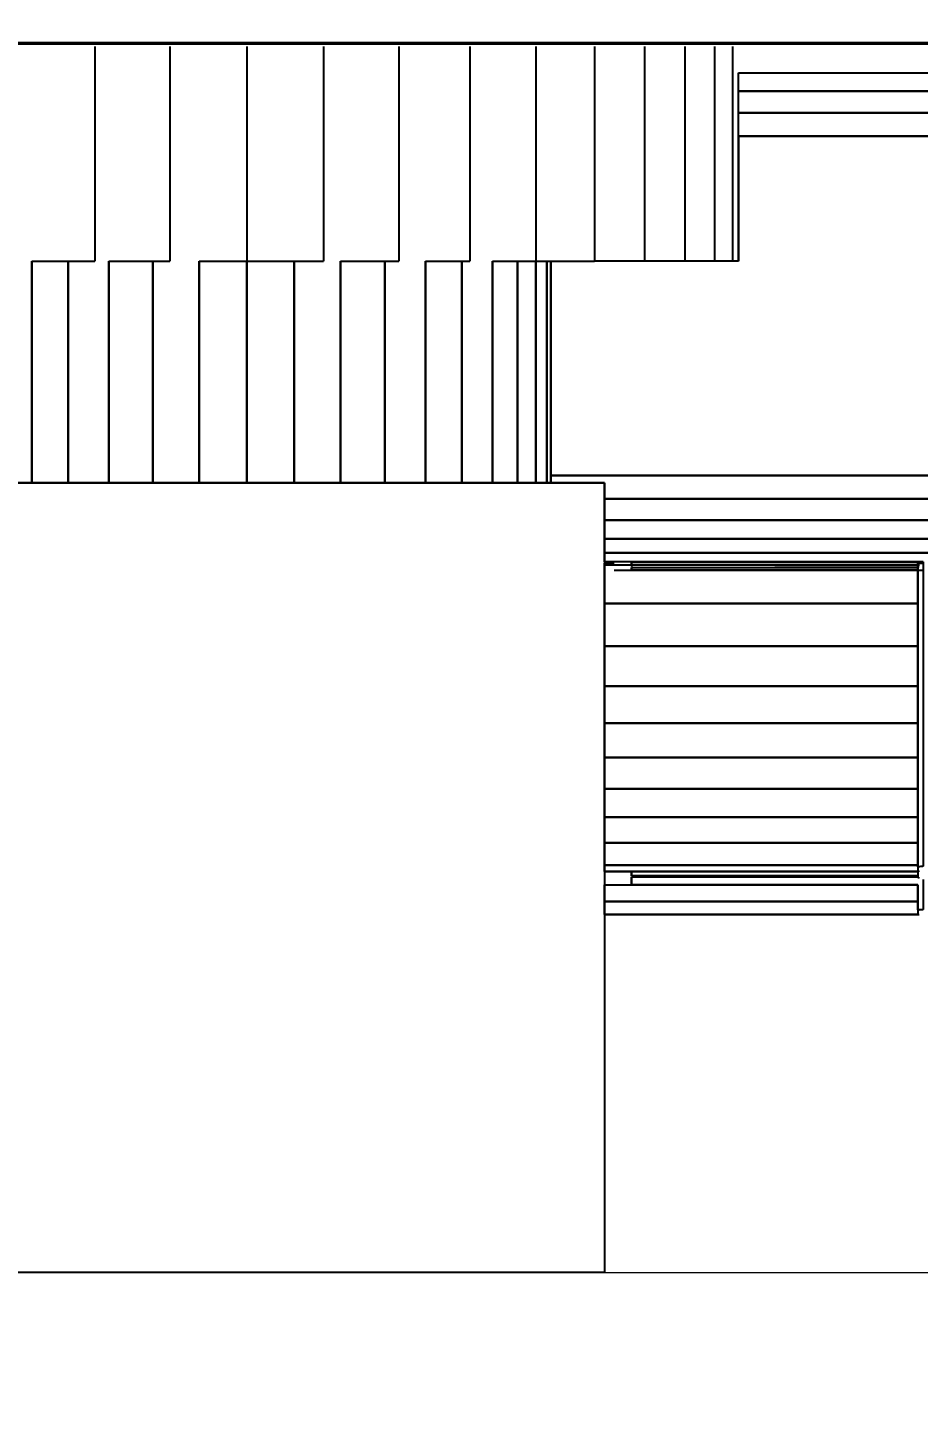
# Model space of a CAD drawing. Header units: centimetres. Extents: x -48696 to 156237, y -5617 to 29024.
# Drawn here: x -20468.81 to -20463.5, y 19740.54 to 19748.78 of the extents above; entities that cross this region are included whole.
import ezdxf

# ---------------------------------------------------------------- set-up
doc = ezdxf.new("R2010")
doc.units = ezdxf.units.CM
doc.layers.add('A0 BV', color=7, linetype='Continuous', plot=False)
doc.layers.add('Moveis', color=1, linetype='Continuous', lineweight=9)
doc.layers.add('Parede Baixa', color=5, linetype='Continuous', lineweight=50)
doc.layers.add('Piso', color=55, linetype='Continuous')
doc.styles.add('Valéria', font='romantic.ttf', dxfattribs={"height": 10})
doc.dimstyles.new('Cota - 50', dxfattribs={"dimtxt": 10, "dimasz": 5, "dimexe": 10, "dimexo": 20, "dimgap": 5, "dimtad": 1, "dimtxsty": 'Valéria', "dimblk": 'DOT', "dimcen": 0, "dimclrd": 12, "dimclre": 12, "dimclrt": 2, "dimazin": 2, "dimtfac": 1, "dimtix": 1, "dimtmove": 0, "dimatfit": 3, "dimldrblk": 'DOT', "dimfxl": 1, "dimarcsym": 0})

# ---------------------------------------------------------------- blocks, each defined once
blk = doc.blocks.new('_Dot')
at = {"color": 0, "linetype": 'ByBlock', "lineweight": -2}
blk.add_line((-0.5, 0), (-1, 0), dxfattribs=at)
at = {"color": 0, "linetype": 'ByBlock', "const_width": 0.5}
blk.add_lwpolyline([(-0.25, 0, 1), (0.25, 0, 1)], format="xyb", close=True, dxfattribs=at)
blk = doc.blocks.new('*D1194')
at = {"layer": 'A0 BV', "color": 12, "lineweight": -2, "transparency": 16777216}
for p, q in [((-20598.9, 19728.7635), (-20598.9, 19707.3169)), ((-20358.9, 19728.6235), (-20358.9, 19707.3169)), ((-20593.9, 19717.3169), (-20363.9, 19717.3169))]:
    blk.add_line(p, q, dxfattribs=at)
at = {"layer": 'Defpoints', "color": 0, "transparency": 16777216}
for p in [(-20598.9, 19748.7635), (-20358.9, 19748.6235), (-20358.9, 19717.3169)]:
    blk.add_point(p, dxfattribs=at)
at = {"layer": 'A0 BV', "color": 12, "lineweight": -2, "transparency": 16777216, "xscale": 5, "yscale": 5, "zscale": 5, "rotation": 180}
blk.add_blockref('_Dot', (-20598.9, 19717.3169), dxfattribs=at)
at = {"layer": 'A0 BV', "color": 12, "lineweight": -2, "transparency": 16777216, "xscale": 5, "yscale": 5, "zscale": 5}
blk.add_blockref('_Dot', (-20358.9, 19717.3169), dxfattribs=at)
at = {"layer": 'A0 BV', "color": 2, "transparency": 16777216, "insert": (-20478.9, 19727.4278), "char_height": 10, "attachment_point": 5, "style": 'Valéria'}
blk.add_mtext('240', dxfattribs=at)

msp = doc.modelspace()

# ---------------------------------------------------------------- hatches: boundary and pattern name
at = {"layer": 'Piso'}
h = msp.add_hatch(dxfattribs=at)
h.set_pattern_fill('ANSI37', color=256, scale=13.333333, angle=-45)
h.set_pattern_definition([(360, (-38279.656, 1180.254), (3e-14, 42.33333), []), (90, (-38279.656, 1180.254), (-42.33333, 3e-14), [])])
h.paths.add_polyline_path([(-20598.86916, 19598.97756), (-20598.91573, 19748.7635), (-20573.32334, 19748.74204), (-20573.40685, 19747.04528), (-20566.55865, 19747.20104), (-20566.55865, 19744.56962), (-20566.05034, 19737.82206), (-20564.92334, 19737.82206), (-20564.92334, 19709.59573), (-20577.495, 19709.59573), (-20577.495, 19678.91385), (-20546.75167, 19678.91385), (-20546.75167, 19709.59573), (-20559.32334, 19709.59573), (-20559.32334, 19737.82206), (-20558.19634, 19737.82206), (-20558.19634, 19741.83187), (-20557.68803, 19744.56962), (-20557.68803, 19747.20104), (-20550.88461, 19747.24346), (-20550.88374, 19748.73548), (-20518.89996, 19748.77994), (-20518.86915, 19598.9309)])
h.paths.add_polyline_path([(-20511.86914, 19598.92682), (-20511.89994, 19748.71275), (-20508.91668, 19748.71275), (-20508.91668, 19744.48301), (-20507.11708, 19744.48301), (-20506.81739, 19743.48946), (-20489.07878, 19743.21432), (-20489.04203, 19745.58357), (-20491.14339, 19746.78839), (-20491.99861, 19745.29678), (-20504.65002, 19744.48301), (-20504.64755, 19748.70852), (-20473.39462, 19748.69029), (-20473.39462, 19745.2477), (-20471.54393, 19745.2477), (-20471.54393, 19743.38426), (-20469.63714, 19743.38426), (-20469.63714, 19741.34897), (-20487.00632, 19741.34897), (-20486.31108, 19682.13074), (-20465.58083, 19682.13074), (-20448.86669, 19684.67544), (-20445.31229, 19702.15529), (-20448.0013, 19741.34897), (-20465.37047, 19741.34897), (-20465.37047, 19743.48561), (-20463.47347, 19743.48561), (-20463.24843, 19745.4078), (-20461.71916, 19745.50078), (-20461.71916, 19748.68348), (-20446.72278, 19748.66389), (-20447.32472, 19747.65934), (-20447.32472, 19746.22448), (-20445.75951, 19746.51408), (-20445.77323, 19743.69907), (-20448.52916, 19743.7125), (-20448.33073, 19742.32021), (-20445.93144, 19742.08395), (-20445.78432, 19741.65348), (-20441.53898, 19741.09416), (-20440.95978, 19738.6008), (-20435.5872, 19738.6008), (-20434.58432, 19738.6008), (-20434.58432, 19698.66764), (-20360.85846, 19698.62464), (-20360.85846, 19693.31709), (-20355.85846, 19693.31709), (-20355.67015, 19611.31606), (-20358.84626, 19611.30876), (-20358.85315, 19614.30875), (-20431.35296, 19614.14226), (-20431.361, 19617.64225), (-20428.08074, 19617.58941), (-20428.5583, 19623.35171), (-20434.83315, 19623.35171), (-20437.82796, 19617.92642), (-20433.86015, 19617.27353), (-20433.86015, 19614.1365), (-20437.85294, 19614.12733), (-20437.84605, 19611.12734), (-20433.84606, 19611.13653), (-20433.83802, 19607.63654), (-20436.97995, 19607.62932), (-20436.97995, 19603.62777), (-20434.37362, 19602.06898), (-20430.72059, 19602.06898), (-20428.16202, 19603.71821), (-20428.16202, 19608.06485), (-20431.33803, 19607.64228), (-20431.34607, 19611.14227), (-20360.84625, 19611.30417), (-20360.8442, 19601.30419), (-20358.84689, 19601.3046), (-20358.83853, 19598.83756)])

# ---------------------------------------------------------------- linework, layer by layer
at = {"layer": 'Moveis'}
msp.add_line((-20487.00632, 19741.34897), (-20448.0013, 19741.34897), dxfattribs=at)
at = {"layer": 'Parede Baixa'}
msp.add_line((-20598.91573, 19748.7635), (-20358.86933, 19748.62349), dxfattribs=at)
at = {"layer": 'Piso'}
for p, q in [((-20464.57047, 19748.13297), (-20464.57047, 19747.3863)), ((-20465.69047, 19747.3863), (-20465.69047, 19746.1063)), ((-20468.97083, 19746.06363), (-20468.78603, 19746.06363)), ((-20468.78603, 19746.06363), (-20468.75775, 19746.06363)), ((-20468.75775, 19746.06363), (-20468.56966, 19746.06363)), ((-20468.56966, 19746.06363), (-20468.47232, 19746.06363)), ((-20468.47232, 19746.06363), (-20468.32704, 19746.06363)), ((-20468.32704, 19746.06363), (-20468.16304, 19746.06363)), ((-20468.16304, 19746.06363), (-20468.06416, 19746.06363)), ((-20468.06416, 19746.06363), (-20467.83753, 19746.06363)), ((-20467.83753, 19746.06363), (-20467.78748, 19746.06363)), ((-20467.78748, 19746.06363), (-20467.50381, 19746.06363)), ((-20467.50381, 19746.06363), (-20467.22014, 19746.06363)), ((-20467.22014, 19746.06363), (-20467.17008, 19746.06363)), ((-20467.17008, 19746.06363), (-20466.94346, 19746.06363)), ((-20466.94346, 19746.06363), (-20466.84457, 19746.06363)), ((-20466.84457, 19746.06363), (-20466.68057, 19746.06363)), ((-20466.68057, 19746.06363), (-20466.53529, 19746.06363)), ((-20466.53529, 19746.06363), (-20466.43796, 19746.06363)), ((-20466.43796, 19746.06363), (-20466.24987, 19746.06363)), ((-20466.24987, 19746.06363), (-20466.22159, 19746.06363)), ((-20466.22159, 19746.06363), (-20466.03679, 19746.06363)), ((-20466.03679, 19746.06363), (-20465.99531, 19746.06363)), ((-20465.99531, 19746.06363), (-20465.88812, 19746.06363)), ((-20465.88812, 19746.06363), (-20465.77923, 19746.06363)), ((-20465.77923, 19746.06363), (-20465.7128, 19746.06363)), ((-20465.7128, 19746.06363), (-20465.69047, 19746.06363)), ((-20465.69047, 19746.1063), (-20465.69047, 19746.06363)), ((-20465.69047, 19746.06363), (-20465.60299, 19746.06363)), ((-20465.60299, 19746.06363), (-20465.47489, 19746.06363)), ((-20465.47489, 19746.06363), (-20465.39674, 19746.06363)), ((-20465.39674, 19746.06363), (-20465.37047, 19746.06363)), ((-20465.37047, 19746.06363), (-20465.37047, 19745.96826)), ((-20465.37047, 19745.96826), (-20465.37047, 19745.83963)), ((-20465.37047, 19745.83963), (-20465.37047, 19745.72918)), ((-20465.37047, 19745.72918), (-20465.37047, 19745.64442)), ((-20465.37047, 19745.64442), (-20465.37047, 19745.59114)), ((-20465.37047, 19745.59114), (-20465.37047, 19745.57297)), ((-20465.37047, 19745.58363), (-20465.37047, 19745.3432)), ((-20465.37047, 19745.57297), (-20465.31205, 19745.57297)), ((-20465.37047, 19745.57297), (-20465.37047, 19745.56359)), ((-20465.31205, 19745.57297), (-20465.23391, 19745.57297)), ((-20465.23391, 19745.57297), (-20465.20764, 19745.57297)), ((-20465.20764, 19745.59114), (-20465.20764, 19745.57297)), ((-20465.20764, 19745.57297), (-20465.20764, 19745.56359)), ((-20465.20764, 19745.57297), (-20463.50126, 19745.57297)), ((-20465.20764, 19745.57297), (-20463.50126, 19745.56868)), ((-20463.50126, 19745.56868), (-20463.50126, 19745.57297)), ((-20463.50126, 19745.57297), (-20463.49298, 19745.57188)), ((-20463.50126, 19745.56868), (-20463.49298, 19745.5676)), ((-20463.50126, 19745.56359), (-20463.50126, 19745.56868)), ((-20465.37047, 19745.56359), (-20465.37047, 19745.55697)), ((-20465.37047, 19745.55697), (-20465.37047, 19745.54097)), ((-20465.20764, 19745.55697), (-20465.20764, 19745.54097)), ((-20463.50126, 19745.56359), (-20463.50126, 19745.55697)), ((-20463.49298, 19745.55591), (-20463.50126, 19745.55697)), ((-20463.50126, 19745.55697), (-20463.50126, 19745.54097)), ((-20463.50126, 19745.54097), (-20463.47355, 19745.54097)), ((-20465.37047, 19745.3432), (-20465.37047, 19745.08764)), ((-20465.37047, 19745.08764), (-20465.37047, 19744.84908)), ((-20465.37047, 19744.84908), (-20465.37047, 19744.62762)), ((-20465.37047, 19744.62762), (-20465.37047, 19744.42337)), ((-20465.37047, 19744.42337), (-20465.37047, 19744.23643)), ((-20465.37047, 19744.23643), (-20465.37047, 19744.06686)), ((-20465.37047, 19744.06686), (-20465.37047, 19743.91477)), ((-20465.37047, 19743.91477), (-20465.37047, 19743.7802)), ((-20465.37047, 19743.7802), (-20465.37047, 19743.7434)), ((-20463.50126, 19743.77117), (-20463.49298, 19743.77133)), ((-20465.37047, 19743.7434), (-20465.31205, 19743.7434)), ((-20465.37047, 19743.7434), (-20465.37047, 19743.71663)), ((-20465.37047, 19743.71663), (-20465.37047, 19743.71055)), ((-20465.37047, 19743.71055), (-20465.37047, 19743.66324)), ((-20465.31205, 19743.7434), (-20465.23391, 19743.7434)), ((-20465.23391, 19743.7434), (-20465.20764, 19743.7434)), ((-20465.20764, 19743.7434), (-20465.20764, 19743.71663)), ((-20465.20764, 19743.7434), (-20463.50126, 19743.7434)), ((-20465.20764, 19743.71055), (-20465.20764, 19743.66324)), ((-20463.49298, 19743.7445), (-20463.50126, 19743.7434)), ((-20463.49298, 19743.74067), (-20463.50126, 19743.7434)), ((-20463.50126, 19743.7434), (-20463.50126, 19743.71663)), ((-20463.50126, 19743.71663), (-20463.50126, 19743.71055)), ((-20463.50126, 19743.71055), (-20463.50126, 19743.70623)), ((-20463.50126, 19743.70623), (-20463.49298, 19743.70505)), ((-20465.37047, 19743.66324), (-20465.37047, 19743.56392)), ((-20465.37047, 19743.56392), (-20465.37047, 19743.48561)), ((-20463.50126, 19743.51313), (-20463.49298, 19743.51324)), ((-20463.50126, 19743.51313), (-20463.50126, 19743.48561)), ((-20465.37047, 19743.48561), (-20465.31205, 19743.48561)), ((-20465.37047, 19743.48561), (-20465.37047, 19741.34897)), ((-20465.31205, 19743.48561), (-20465.23391, 19743.48561)), ((-20465.23391, 19743.48561), (-20465.20764, 19743.48561)), ((-20465.20764, 19743.48561), (-20463.50126, 19743.48561)), ((-20463.50126, 19743.48561), (-20463.49326, 19743.48682)), ((-20465.37047, 19741.34897), (-20469.63714, 19741.34897))]:
    msp.add_line(p, q, dxfattribs=at)
for points, invisible_edges in [([(-20468.41026, 19747.3863), (-20468.41026, 19747.3863), (-20468.83551, 19747.3863), (-20468.41026, 19748.6663)], 6), ([(-20467.96268, 19747.3863), (-20467.96268, 19747.3863), (-20468.41026, 19747.3863), (-20467.96268, 19748.6663)], 6), ([(-20467.50381, 19747.3863), (-20467.50381, 19747.3863), (-20467.96268, 19747.3863), (-20467.50381, 19748.6663)], 6), ([(-20467.04493, 19747.3863), (-20467.04493, 19747.3863), (-20467.50381, 19747.3863), (-20467.04493, 19748.6663)], 6), ([(-20466.59736, 19747.3863), (-20466.59736, 19747.3863), (-20467.04493, 19747.3863), (-20466.59736, 19748.6663)], 6), ([(-20466.1721, 19747.3863), (-20466.1721, 19747.3863), (-20466.59736, 19747.3863), (-20466.1721, 19748.6663)], 6), ([(-20465.77923, 19747.3863), (-20465.77923, 19747.3863), (-20466.1721, 19747.3863), (-20465.77964, 19748.6663)], 6), ([(-20465.42963, 19747.3863), (-20465.42963, 19747.3863), (-20465.77923, 19747.3863), (-20465.42963, 19748.6663)], 6), ([(-20465.13069, 19747.3863), (-20465.13069, 19747.3863), (-20465.42963, 19747.3863), (-20465.13069, 19748.6663)], 4), ([(-20464.89019, 19747.3863), (-20464.89019, 19747.3863), (-20465.13069, 19747.3863), (-20464.89019, 19748.6663)], 4), ([(-20464.71404, 19747.3863), (-20464.71404, 19747.3863), (-20464.89019, 19747.3863), (-20464.71404, 19748.6663)], 4), ([(-20464.60659, 19747.3863), (-20464.60659, 19747.3863), (-20464.71404, 19747.3863), (-20464.60659, 19748.6663)], 4), ([(-20464.57047, 19748.51009), (-20464.57047, 19748.51009), (-20462.43714, 19748.51009), (-20464.57047, 19748.39963)], 4), ([(-20462.43714, 19748.39963), (-20462.43714, 19748.39963), (-20464.57047, 19748.39963), (-20462.43714, 19748.51009)], 4), ([(-20464.57047, 19748.39963), (-20464.57047, 19748.39963), (-20462.43714, 19748.39963), (-20464.57047, 19748.271)], 4), ([(-20462.43714, 19748.271), (-20462.43714, 19748.271), (-20464.57047, 19748.271), (-20462.43714, 19748.39963)], 4), ([(-20464.57047, 19748.271), (-20464.57047, 19748.271), (-20462.43714, 19748.271), (-20464.57047, 19748.13297)], 4), ([(-20462.43714, 19748.13297), (-20462.43714, 19748.13297), (-20464.57047, 19748.13297), (-20462.43714, 19748.271)], 4), ([(-20464.57047, 19747.3863), (-20464.57047, 19747.3863), (-20464.60659, 19747.3863), (-20464.57047, 19748.13297)], 4), ([(-20464.57047, 19748.13297), (-20464.57047, 19748.13297), (-20462.43714, 19748.13297), (-20464.57047, 19747.3863)], 4), ([(-20462.43714, 19746.1063), (-20462.43714, 19746.1063), (-20464.57047, 19747.3863), (-20462.43714, 19748.13297)], 6), ([(-20468.78603, 19746.06363), (-20468.78603, 19746.06363), (-20468.97083, 19746.06363), (-20468.78603, 19747.3863)], 4), ([(-20468.78603, 19747.3863), (-20468.78603, 19747.3863), (-20468.56966, 19747.3863), (-20468.78603, 19746.06363)], 4), ([(-20468.56966, 19746.06363), (-20468.56966, 19746.06363), (-20468.78603, 19746.06363), (-20468.56966, 19747.3863)], 6), ([(-20468.56966, 19747.3863), (-20468.56966, 19747.3863), (-20468.41026, 19747.3863), (-20468.56966, 19746.06363)], 4), ([(-20468.32704, 19746.06363), (-20468.32704, 19746.06363), (-20468.56966, 19746.06363), (-20468.32704, 19747.3863)], 6), ([(-20468.32704, 19747.3863), (-20468.32704, 19747.3863), (-20468.06416, 19747.3863), (-20468.32704, 19746.06363)], 4), ([(-20468.06416, 19746.06363), (-20468.06416, 19746.06363), (-20468.32704, 19746.06363), (-20468.06416, 19747.3863)], 6), ([(-20468.06416, 19747.3863), (-20468.06416, 19747.3863), (-20467.96268, 19747.3863), (-20468.06416, 19746.06363)], 4), ([(-20467.78748, 19746.06363), (-20467.78748, 19746.06363), (-20468.06416, 19746.06363), (-20467.78748, 19747.3863)], 6), ([(-20467.78748, 19747.3863), (-20467.78748, 19747.3863), (-20467.50381, 19747.3863), (-20467.78748, 19746.06363)], 4), ([(-20467.50381, 19746.06363), (-20467.50381, 19746.06363), (-20467.78748, 19746.06363), (-20467.50381, 19747.3863)], 4), ([(-20467.50381, 19747.3863), (-20467.50381, 19747.3863), (-20467.22014, 19747.3863), (-20467.50381, 19746.06363)], 4), ([(-20467.22014, 19746.06363), (-20467.22014, 19746.06363), (-20467.50381, 19746.06363), (-20467.22014, 19747.3863)], 4), ([(-20467.22014, 19747.3863), (-20467.22014, 19747.3863), (-20467.04493, 19747.3863), (-20467.22014, 19746.06363)], 4), ([(-20466.94346, 19746.06363), (-20466.94346, 19746.06363), (-20467.22014, 19746.06363), (-20466.94346, 19747.3863)], 6), ([(-20466.94346, 19747.3863), (-20466.94346, 19747.3863), (-20466.68057, 19747.3863), (-20466.94346, 19746.06363)], 4), ([(-20466.68057, 19746.06363), (-20466.68057, 19746.06363), (-20466.94346, 19746.06363), (-20466.68057, 19747.3863)], 6), ([(-20466.68057, 19747.3863), (-20466.68057, 19747.3863), (-20466.59736, 19747.3863), (-20466.68057, 19746.06363)], 4), ([(-20466.43796, 19746.06363), (-20466.43796, 19746.06363), (-20466.68057, 19746.06363), (-20466.43796, 19747.3863)], 6), ([(-20466.43796, 19747.3863), (-20466.43796, 19747.3863), (-20466.22159, 19747.3863), (-20466.43796, 19746.06363)], 4), ([(-20466.22159, 19746.06363), (-20466.22159, 19746.06363), (-20466.43796, 19746.06363), (-20466.22159, 19747.3863)], 6), ([(-20466.22159, 19747.3863), (-20466.22159, 19747.3863), (-20466.1721, 19747.3863), (-20466.22159, 19746.06363)], 4), ([(-20466.03679, 19746.06363), (-20466.03679, 19746.06363), (-20466.22159, 19746.06363), (-20466.03679, 19747.3863)], 4), ([(-20466.03679, 19747.3863), (-20466.03679, 19747.3863), (-20465.88812, 19747.3863), (-20466.03679, 19746.06363)], 4), ([(-20465.88812, 19746.06363), (-20465.88812, 19746.06363), (-20466.03679, 19746.06363), (-20465.88812, 19747.3863)], 6), ([(-20465.88812, 19747.3863), (-20465.88812, 19747.3863), (-20465.77923, 19747.3863), (-20465.88812, 19746.06363)], 4), ([(-20465.77923, 19746.06363), (-20465.77923, 19746.06363), (-20465.88812, 19746.06363), (-20465.77923, 19747.3863)], 4), ([(-20465.77923, 19747.3863), (-20465.77923, 19747.3863), (-20465.7128, 19747.3863), (-20465.77923, 19746.06363)], 4), ([(-20465.7128, 19746.06363), (-20465.7128, 19746.06363), (-20465.77923, 19746.06363), (-20465.7128, 19747.3863)], 4), ([(-20465.7128, 19747.3863), (-20465.7128, 19747.3863), (-20465.69047, 19747.3863), (-20465.7128, 19746.06363)], 4), ([(-20465.69047, 19746.1063), (-20465.69047, 19746.1063), (-20465.7128, 19746.06363), (-20465.69047, 19747.3863)], 6), ([(-20465.69047, 19747.3863), (-20465.69047, 19747.3863), (-20465.42963, 19747.3863), (-20465.69047, 19746.1063)], 4), ([(-20465.69047, 19746.1063), (-20465.69047, 19746.1063), (-20464.57047, 19747.3863), (-20462.43714, 19746.1063)], 6), ([(-20468.78603, 19746.06363), (-20468.78603, 19746.06363), (-20469.0123, 19740.62363), (-20468.97083, 19746.06363)], 6), ([(-20468.75775, 19746.06363), (-20468.75775, 19746.06363), (-20469.0123, 19740.62363), (-20468.78603, 19746.06363)], 6), ([(-20468.75775, 19746.06363), (-20468.75775, 19746.06363), (-20468.78603, 19746.06363), (-20468.56966, 19746.06363)], 4), ([(-20468.47232, 19746.06363), (-20468.47232, 19746.06363), (-20468.75775, 19740.62363), (-20468.56966, 19746.06363)], 6), ([(-20468.47232, 19746.06363), (-20468.47232, 19746.06363), (-20468.56966, 19746.06363), (-20468.32704, 19746.06363)], 4), ([(-20468.16304, 19746.06363), (-20468.16304, 19746.06363), (-20468.47232, 19740.62363), (-20468.32704, 19746.06363)], 6), ([(-20468.16304, 19746.06363), (-20468.16304, 19746.06363), (-20468.32704, 19746.06363), (-20468.06416, 19746.06363)], 4), ([(-20467.83753, 19746.06363), (-20467.83753, 19746.06363), (-20468.16304, 19740.62363), (-20468.06416, 19746.06363)], 6), ([(-20467.83753, 19746.06363), (-20467.83753, 19746.06363), (-20468.06416, 19746.06363), (-20467.78748, 19746.06363)], 4), ([(-20467.50381, 19746.06363), (-20467.50381, 19746.06363), (-20467.83753, 19740.62363), (-20467.78748, 19746.06363)], 6), ([(-20467.17008, 19746.06363), (-20467.17008, 19746.06363), (-20467.50381, 19740.62363), (-20467.22014, 19746.06363)], 6), ([(-20467.17008, 19746.06363), (-20467.17008, 19746.06363), (-20467.22014, 19746.06363), (-20466.94346, 19746.06363)], 4), ([(-20466.84457, 19746.06363), (-20466.84457, 19746.06363), (-20467.17008, 19740.62363), (-20466.94346, 19746.06363)], 6), ([(-20466.84457, 19746.06363), (-20466.84457, 19746.06363), (-20466.94346, 19746.06363), (-20466.68057, 19746.06363)], 4), ([(-20466.53529, 19746.06363), (-20466.53529, 19746.06363), (-20466.84457, 19740.62363), (-20466.68057, 19746.06363)], 6), ([(-20466.53529, 19746.06363), (-20466.53529, 19746.06363), (-20466.68057, 19746.06363), (-20466.43796, 19746.06363)], 4), ([(-20466.24987, 19746.06363), (-20466.24987, 19746.06363), (-20466.53529, 19740.62363), (-20466.43796, 19746.06363)], 6), ([(-20466.24987, 19746.06363), (-20466.24987, 19746.06363), (-20466.43796, 19746.06363), (-20466.22159, 19746.06363)], 4), ([(-20466.03679, 19746.06363), (-20466.03679, 19746.06363), (-20466.24987, 19740.62363), (-20466.22159, 19746.06363)], 6), ([(-20465.99531, 19746.06363), (-20465.99531, 19746.06363), (-20466.24987, 19740.62363), (-20466.03679, 19746.06363)], 6), ([(-20465.99531, 19746.06363), (-20465.99531, 19746.06363), (-20466.03679, 19746.06363), (-20465.88812, 19746.06363)], 4), ([(-20465.77923, 19746.06363), (-20465.77923, 19746.06363), (-20465.99531, 19740.62363), (-20465.88812, 19746.06363)], 6), ([(-20465.69047, 19746.06363), (-20465.69047, 19746.06363), (-20465.77791, 19740.62363), (-20465.7128, 19746.06363)], 6), ([(-20465.60299, 19746.06363), (-20465.60299, 19746.06363), (-20465.77791, 19740.62363), (-20465.69047, 19746.06363)], 6), ([(-20465.69047, 19746.06363), (-20465.69047, 19746.06363), (-20465.7128, 19746.06363), (-20465.69047, 19746.1063)], 4), ([(-20465.69047, 19746.1063), (-20465.69047, 19746.1063), (-20462.43714, 19746.1063), (-20465.69047, 19746.06363)], 4), ([(-20465.60299, 19746.06363), (-20465.60299, 19746.06363), (-20465.69047, 19746.06363), (-20465.37047, 19746.06363)], 13), ([(-20465.47489, 19746.06363), (-20465.47489, 19746.06363), (-20465.60299, 19746.06363), (-20465.37047, 19746.06363)], 13), ([(-20465.39674, 19746.06363), (-20465.39674, 19746.06363), (-20465.47489, 19746.06363), (-20465.37047, 19746.06363)], 4), ([(-20462.43714, 19745.96826), (-20462.43714, 19745.96826), (-20465.37047, 19746.06363), (-20462.43714, 19746.1063)], 6), ([(-20465.37047, 19745.96826), (-20465.37047, 19745.96826), (-20465.37047, 19746.06363), (-20462.43714, 19745.96826)], 4), ([(-20465.37047, 19745.96826), (-20465.37047, 19745.96826), (-20462.43714, 19745.96826), (-20465.37047, 19745.83963)], 4), ([(-20462.43714, 19745.83963), (-20462.43714, 19745.83963), (-20465.37047, 19745.83963), (-20462.43714, 19745.96826)], 4), ([(-20465.37047, 19745.83963), (-20465.37047, 19745.83963), (-20462.43714, 19745.83963), (-20465.37047, 19745.72918)], 4), ([(-20462.43714, 19745.72918), (-20462.43714, 19745.72918), (-20465.37047, 19745.72918), (-20462.43714, 19745.83963)], 4), ([(-20465.37047, 19745.72918), (-20465.37047, 19745.72918), (-20462.43714, 19745.72918), (-20465.37047, 19745.64442)], 4), ([(-20462.43714, 19745.64442), (-20462.43714, 19745.64442), (-20465.37047, 19745.64442), (-20462.43714, 19745.72918)], 4), ([(-20465.37047, 19745.64442), (-20465.37047, 19745.64442), (-20462.43714, 19745.64442), (-20465.37047, 19745.59114)], 4), ([(-20462.43714, 19745.59114), (-20462.43714, 19745.59114), (-20465.37047, 19745.59114), (-20462.43714, 19745.64442)], 6), ([(-20465.31205, 19745.59114), (-20465.31205, 19745.59114), (-20465.37047, 19745.59114), (-20462.43714, 19745.59114)], 13), ([(-20465.37047, 19745.58363), (-20465.37047, 19745.58363), (-20465.31205, 19745.58363), (-20465.37047, 19745.3432)], 4), ([(-20463.50126, 19745.3432), (-20463.50126, 19745.3432), (-20465.37047, 19745.3432), (-20463.50126, 19745.58363)], 4), ([(-20465.23391, 19745.59114), (-20465.23391, 19745.59114), (-20465.31205, 19745.59114), (-20462.43714, 19745.59114)], 13), ([(-20465.20764, 19745.59114), (-20465.20764, 19745.59114), (-20465.23391, 19745.59114), (-20462.43714, 19745.59114)], 13), ([(-20465.20764, 19745.59114), (-20465.20764, 19745.59114), (-20463.46926, 19745.59114), (-20465.20764, 19745.57297)], 4), ([(-20463.46926, 19745.57297), (-20463.46926, 19745.57297), (-20465.20764, 19745.57297), (-20463.46926, 19745.59114)], 6), ([(-20463.46926, 19745.59114), (-20463.46926, 19745.59114), (-20465.20764, 19745.59114), (-20462.43714, 19745.59114)], 13), ([(-20463.50126, 19745.57297), (-20463.50126, 19745.57297), (-20465.20764, 19745.57297), (-20463.46926, 19745.57297)], 13), ([(-20463.50126, 19745.58363), (-20463.50126, 19745.58363), (-20463.47355, 19745.58363), (-20463.50126, 19745.3432)], 4), ([(-20463.46926, 19743.77572), (-20463.46926, 19743.77572), (-20463.50126, 19745.3432), (-20463.46926, 19745.5826)], 6), ([(-20463.49298, 19745.57188), (-20463.49298, 19745.57188), (-20463.50126, 19745.57297), (-20463.46926, 19745.57297)], 13), ([(-20465.23391, 19745.54097), (-20465.23391, 19745.54097), (-20465.37047, 19745.30053), (-20465.31205, 19745.54097)], 6), ([(-20465.20764, 19745.54097), (-20465.20764, 19745.54097), (-20465.37047, 19745.30053), (-20465.23391, 19745.54097)], 6), ([(-20463.50126, 19745.54097), (-20463.50126, 19745.54097), (-20465.37047, 19745.30053), (-20465.20764, 19745.54097)], 6), ([(-20465.20764, 19745.55697), (-20465.20764, 19745.55697), (-20463.50126, 19745.55697), (-20465.20764, 19745.54097)], 4), ([(-20463.50126, 19745.54097), (-20463.50126, 19745.54097), (-20465.20764, 19745.54097), (-20463.50126, 19745.55697)], 4), ([(-20463.46926, 19745.53994), (-20463.46926, 19745.53994), (-20463.50126, 19745.30053), (-20463.47355, 19745.54097)], 6), ([(-20465.37047, 19745.3432), (-20465.37047, 19745.3432), (-20463.50126, 19745.3432), (-20465.37047, 19745.08764)], 4), ([(-20463.50126, 19745.08764), (-20463.50126, 19745.08764), (-20465.37047, 19745.08764), (-20463.50126, 19745.3432)], 4), ([(-20463.50126, 19745.08764), (-20463.50126, 19745.08764), (-20463.50126, 19745.3432), (-20463.46926, 19743.77572)], 13), ([(-20465.37047, 19745.08764), (-20465.37047, 19745.08764), (-20463.50126, 19745.08764), (-20465.37047, 19744.84908)], 4), ([(-20463.50126, 19744.84908), (-20463.50126, 19744.84908), (-20465.37047, 19744.84908), (-20463.50126, 19745.08764)], 4), ([(-20463.50126, 19744.84908), (-20463.50126, 19744.84908), (-20463.50126, 19745.08764), (-20463.46926, 19743.77572)], 13), ([(-20465.37047, 19744.84908), (-20465.37047, 19744.84908), (-20463.50126, 19744.84908), (-20465.37047, 19744.62762)], 4), ([(-20463.50126, 19744.62762), (-20463.50126, 19744.62762), (-20465.37047, 19744.62762), (-20463.50126, 19744.84908)], 4), ([(-20463.50126, 19744.62762), (-20463.50126, 19744.62762), (-20463.50126, 19744.84908), (-20463.46926, 19743.77572)], 13), ([(-20465.37047, 19744.62762), (-20465.37047, 19744.62762), (-20463.50126, 19744.62762), (-20465.37047, 19744.42337)], 4), ([(-20463.50126, 19744.42337), (-20463.50126, 19744.42337), (-20465.37047, 19744.42337), (-20463.50126, 19744.62762)], 4), ([(-20463.50126, 19744.42337), (-20463.50126, 19744.42337), (-20463.50126, 19744.62762), (-20463.46926, 19743.77572)], 13), ([(-20465.37047, 19744.42337), (-20465.37047, 19744.42337), (-20463.50126, 19744.42337), (-20465.37047, 19744.23643)], 4), ([(-20463.50126, 19744.23643), (-20463.50126, 19744.23643), (-20465.37047, 19744.23643), (-20463.50126, 19744.42337)], 4), ([(-20463.50126, 19744.23643), (-20463.50126, 19744.23643), (-20463.50126, 19744.42337), (-20463.46926, 19743.77572)], 13), ([(-20465.37047, 19744.23643), (-20465.37047, 19744.23643), (-20463.50126, 19744.23643), (-20465.37047, 19744.06686)], 4), ([(-20463.50126, 19744.06686), (-20463.50126, 19744.06686), (-20465.37047, 19744.06686), (-20463.50126, 19744.23643)], 4), ([(-20463.50126, 19744.06686), (-20463.50126, 19744.06686), (-20463.50126, 19744.23643), (-20463.46926, 19743.77572)], 13), ([(-20465.37047, 19744.06686), (-20465.37047, 19744.06686), (-20463.50126, 19744.06686), (-20465.37047, 19743.91477)], 4), ([(-20463.50126, 19743.91477), (-20463.50126, 19743.91477), (-20465.37047, 19743.91477), (-20463.50126, 19744.06686)], 4), ([(-20463.50126, 19743.91477), (-20463.50126, 19743.91477), (-20463.50126, 19744.06686), (-20463.46926, 19743.77572)], 13), ([(-20465.37047, 19743.91477), (-20465.37047, 19743.91477), (-20463.50126, 19743.91477), (-20465.37047, 19743.7802)], 4), ([(-20463.50126, 19743.7802), (-20463.50126, 19743.7802), (-20465.37047, 19743.7802), (-20463.50126, 19743.91477)], 4), ([(-20463.50126, 19743.7802), (-20463.50126, 19743.7802), (-20463.50126, 19743.91477), (-20463.46926, 19743.77572)], 13), ([(-20465.37047, 19743.7802), (-20465.37047, 19743.7802), (-20463.50126, 19743.7802), (-20465.37047, 19743.7434)], 4), ([(-20463.50126, 19743.77117), (-20463.50126, 19743.77117), (-20465.37047, 19743.7434), (-20463.50126, 19743.7802)], 6), ([(-20463.50126, 19743.7434), (-20463.50126, 19743.7434), (-20465.37047, 19743.7434), (-20463.50126, 19743.77117)], 6), ([(-20463.50126, 19743.77117), (-20463.50126, 19743.77117), (-20463.50126, 19743.7802), (-20463.46926, 19743.77572)], 13), ([(-20463.47355, 19743.77345), (-20463.47355, 19743.77345), (-20463.50126, 19743.77117), (-20463.46926, 19743.77572)], 6), ([(-20463.47863, 19743.7725), (-20463.47863, 19743.7725), (-20463.50126, 19743.77117), (-20463.47355, 19743.77345)], 6), ([(-20463.48526, 19743.77178), (-20463.48526, 19743.77178), (-20463.50126, 19743.77117), (-20463.47863, 19743.7725)], 6), ([(-20463.49298, 19743.77133), (-20463.49298, 19743.77133), (-20463.50126, 19743.77117), (-20463.48526, 19743.77178)], 4), ([(-20465.31205, 19743.7434), (-20465.31205, 19743.7434), (-20465.37047, 19743.7434), (-20463.50126, 19743.7434)], 13), ([(-20465.23391, 19743.7434), (-20465.23391, 19743.7434), (-20465.31205, 19743.7434), (-20463.50126, 19743.7434)], 13), ([(-20465.20764, 19743.7434), (-20465.20764, 19743.7434), (-20465.23391, 19743.7434), (-20463.50126, 19743.7434)], 4), ([(-20465.20764, 19743.7434), (-20465.20764, 19743.7434), (-20463.50126, 19743.7434), (-20465.20764, 19743.71663)], 4), ([(-20463.50126, 19743.71663), (-20463.50126, 19743.71663), (-20465.20764, 19743.71663), (-20463.50126, 19743.7434)], 4), ([(-20465.20764, 19743.71055), (-20465.20764, 19743.71055), (-20463.50126, 19743.71055), (-20465.20764, 19743.66324)], 4), ([(-20463.50126, 19743.70623), (-20463.50126, 19743.70623), (-20465.20764, 19743.66324), (-20463.50126, 19743.71055)], 6), ([(-20463.49298, 19743.70505), (-20463.49298, 19743.70505), (-20465.20764, 19743.66324), (-20463.50126, 19743.70623)], 6), ([(-20463.50126, 19743.66324), (-20463.50126, 19743.66324), (-20465.20764, 19743.66324), (-20463.46926, 19743.69497)], 13), ([(-20463.46926, 19743.51643), (-20463.46926, 19743.51643), (-20463.50126, 19743.66324), (-20463.46926, 19743.69497)], 6), ([(-20465.37047, 19743.66324), (-20465.37047, 19743.66324), (-20465.31205, 19743.66324), (-20465.37047, 19743.56392)], 4), ([(-20465.23391, 19743.66324), (-20465.23391, 19743.66324), (-20465.37047, 19743.56392), (-20465.31205, 19743.66324)], 6), ([(-20465.20764, 19743.66324), (-20465.20764, 19743.66324), (-20465.37047, 19743.56392), (-20465.23391, 19743.66324)], 6), ([(-20463.50126, 19743.66324), (-20463.50126, 19743.66324), (-20465.37047, 19743.56392), (-20465.20764, 19743.66324)], 6), ([(-20463.50126, 19743.56392), (-20463.50126, 19743.56392), (-20465.37047, 19743.56392), (-20463.50126, 19743.66324)], 4), ([(-20463.50126, 19743.56392), (-20463.50126, 19743.56392), (-20463.50126, 19743.66324), (-20463.46926, 19743.51643)], 13), ([(-20465.37047, 19743.56392), (-20465.37047, 19743.56392), (-20463.50126, 19743.56392), (-20465.37047, 19743.48561)], 4), ([(-20463.50126, 19743.51313), (-20463.50126, 19743.51313), (-20465.37047, 19743.48561), (-20463.50126, 19743.56392)], 6), ([(-20463.50126, 19743.48561), (-20463.50126, 19743.48561), (-20465.37047, 19743.48561), (-20463.50126, 19743.51313)], 6), ([(-20463.50126, 19743.51313), (-20463.50126, 19743.51313), (-20463.50126, 19743.56392), (-20463.46926, 19743.51643)], 13), ([(-20463.47355, 19743.51478), (-20463.47355, 19743.51478), (-20463.50126, 19743.51313), (-20463.46926, 19743.51643)], 6), ([(-20463.47863, 19743.5141), (-20463.47863, 19743.5141), (-20463.50126, 19743.51313), (-20463.47355, 19743.51478)], 6), ([(-20463.48526, 19743.51357), (-20463.48526, 19743.51357), (-20463.50126, 19743.51313), (-20463.47863, 19743.5141)], 6), ([(-20463.49298, 19743.51324), (-20463.49298, 19743.51324), (-20463.50126, 19743.51313), (-20463.48526, 19743.51357)], 4), ([(-20465.31205, 19743.48561), (-20465.31205, 19743.48561), (-20465.37047, 19743.48561), (-20463.50126, 19743.48561)], 13), ([(-20465.23391, 19743.48561), (-20465.23391, 19743.48561), (-20465.31205, 19743.48561), (-20463.50126, 19743.48561)], 13), ([(-20465.20764, 19743.48561), (-20465.20764, 19743.48561), (-20465.23391, 19743.48561), (-20463.50126, 19743.48561)], 4), ([(-20463.50126, 19743.48561), (-20463.50126, 19743.48561), (-20463.49326, 19743.48682), (-20443.26621, 19743.23219)], 13), ([(-20463.50126, 19743.48561), (-20463.50126, 19743.48561), (-20463.49326, 19743.48682), (-20443.26621, 19743.23219)], 13), ([(-20463.50126, 19743.48561), (-20463.50126, 19743.48561), (-20463.49326, 19743.48682), (-20443.26621, 19743.23219)], 13), ([(-20463.50126, 19743.48561), (-20463.50126, 19743.48561), (-20463.49326, 19743.48682), (-20443.26621, 19743.23219)], 13), ([(-20463.50126, 19743.48561), (-20463.50126, 19743.48561), (-20463.49326, 19743.48682), (-20443.26621, 19743.23219)], 13)]:
    msp.add_3dface(points, dxfattribs=dict(at, invisible_edges=invisible_edges))

# ---------------------------------------------------------------- dimensions: what is measured, and where the dimension line sits
at = {"layer": 'A0 BV'}
dim = msp.add_linear_dim(base=(-20358.9, 19717.3169), p1=(-20598.89995, 19748.76349), p2=(-20358.9, 19748.62351), dimstyle='Cota - 50', dxfattribs=at)
dim.commit()
dim.dimension.update_dxf_attribs({"geometry": '*D1194', "text_midpoint": (-20478.89997, 19727.42785)})

doc.saveas('drawing.dxf')
